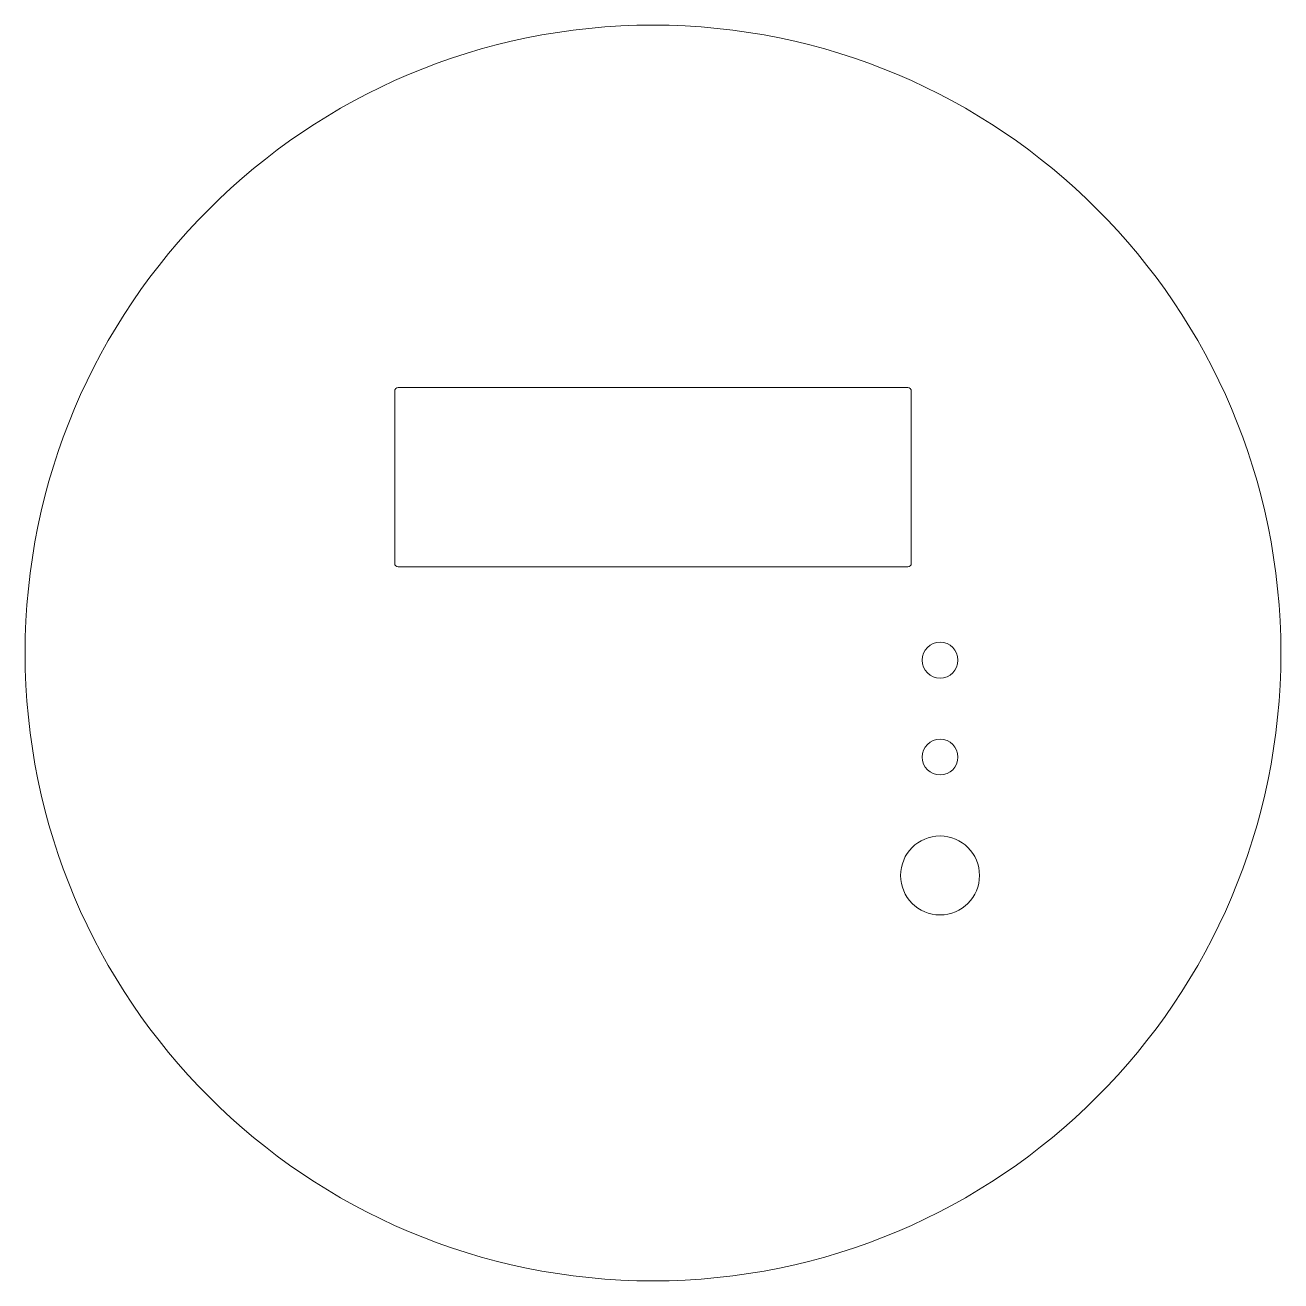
# Model space of a CAD drawing. Extents: x 62 to 238, y 62 to 238.
import ezdxf

# ---------------------------------------------------------------- set-up
doc = ezdxf.new("R2010")
doc.units = 0

msp = doc.modelspace()

# ---------------------------------------------------------------- linework, layer by layer
at = {"color": 1, "lineweight": 13}
for p, q in [((114, 186.5), (114, 162.5)), ((114.5, 187), (185.5, 187)), ((186, 162.5), (186, 186.5)), ((185.5, 162), (114.5, 162))]:
    msp.add_line(p, q, dxfattribs=at)
for centre, radius in [((150, 150), 87.5), ((190, 149), 2.5), ((190, 135.5), 2.5), ((190, 119), 5.5)]:
    msp.add_circle(centre, radius, dxfattribs=at)
for centre, start, end in [((114.5, 186.5), 90, 180), ((185.5, 186.5), 0, 90), ((114.5, 162.5), 180, 270), ((185.5, 162.5), 270, 360)]:
    msp.add_arc(centre, 0.5, start, end, dxfattribs=at)

doc.saveas('drawing.dxf')
